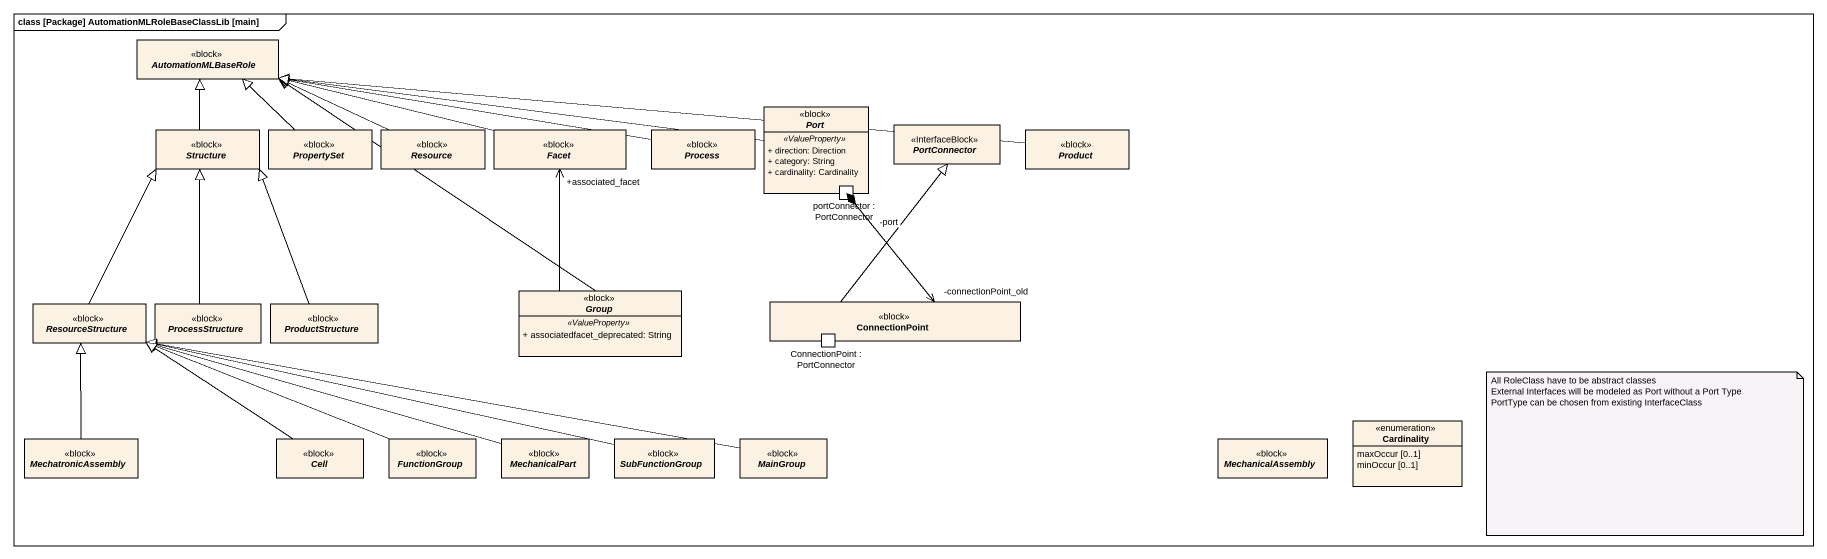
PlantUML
@startuml
mainframe class [Package] AutomationMLRoleBaseClassLib [main]
allowmixing
hide circle
hide empty members
skinparam classAttributeIconSize 0
abstract class AutomationMLBaseRole <<block>>
abstract class "Port" as Port_ <<block>> {
  .. <<ValueProperty>> ..
  + direction: Direction
  + category: String
  + cardinality: Cardinality
  -- ports --
  portConnector : PortConnector
}
abstract class PortConnector <<InterfaceBlock>>
abstract class Structure <<block>>
abstract class PropertySet <<block>>
abstract class Resource <<block>>
abstract class Facet <<block>>
abstract class "Process" as Process_ <<block>>
abstract class Product <<block>>
abstract class ResourceStructure <<block>>
abstract class ProcessStructure <<block>>
abstract class ProductStructure <<block>>
abstract class "Group" as Group_ <<block>> {
  .. <<ValueProperty>> ..
  + associatedfacet_deprecated: String
}
rectangle ConnectionPoint <<block>> {
  port "ConnectionPoint : PortConnector" as ConnectionPoint_2
}
abstract class MechatronicAssembly <<block>>
abstract class Cell <<block>>
abstract class FunctionGroup <<block>>
abstract class MechanicalPart <<block>>
abstract class SubFunctionGroup <<block>>
abstract class MainGroup <<block>>
abstract class MechanicalAssembly <<block>>
enum Cardinality {
  maxOccur [0..1]
  minOccur [0..1]
}
Port_ -left-|> AutomationMLBaseRole
Port_ "-port" *--> "-connectionPoint_old" ConnectionPoint
Structure -up-|> AutomationMLBaseRole
PropertySet -up-|> AutomationMLBaseRole
Resource -left-|> AutomationMLBaseRole
Facet -left-|> AutomationMLBaseRole
Process_ -left-|> AutomationMLBaseRole
Product -left-|> AutomationMLBaseRole
ResourceStructure -up-|> Structure
ProcessStructure -up-|> Structure
ProductStructure -up-|> Structure
Group_ -up-|> AutomationMLBaseRole
Group_ -up-> "+associated_facet" Facet
ConnectionPoint -up-|> PortConnector
MechatronicAssembly -up-|> ResourceStructure
Cell -left-|> ResourceStructure
FunctionGroup -left-|> ResourceStructure
MechanicalPart -left-|> ResourceStructure
SubFunctionGroup -left-|> ResourceStructure
MainGroup -left-|> ResourceStructure
note as N1
  All RoleClass have to be abstract classes
  External Interfaces will be modeled as Port without a Port Type
  PortType can be chosen from existing InterfaceClass
end note
@enduml
